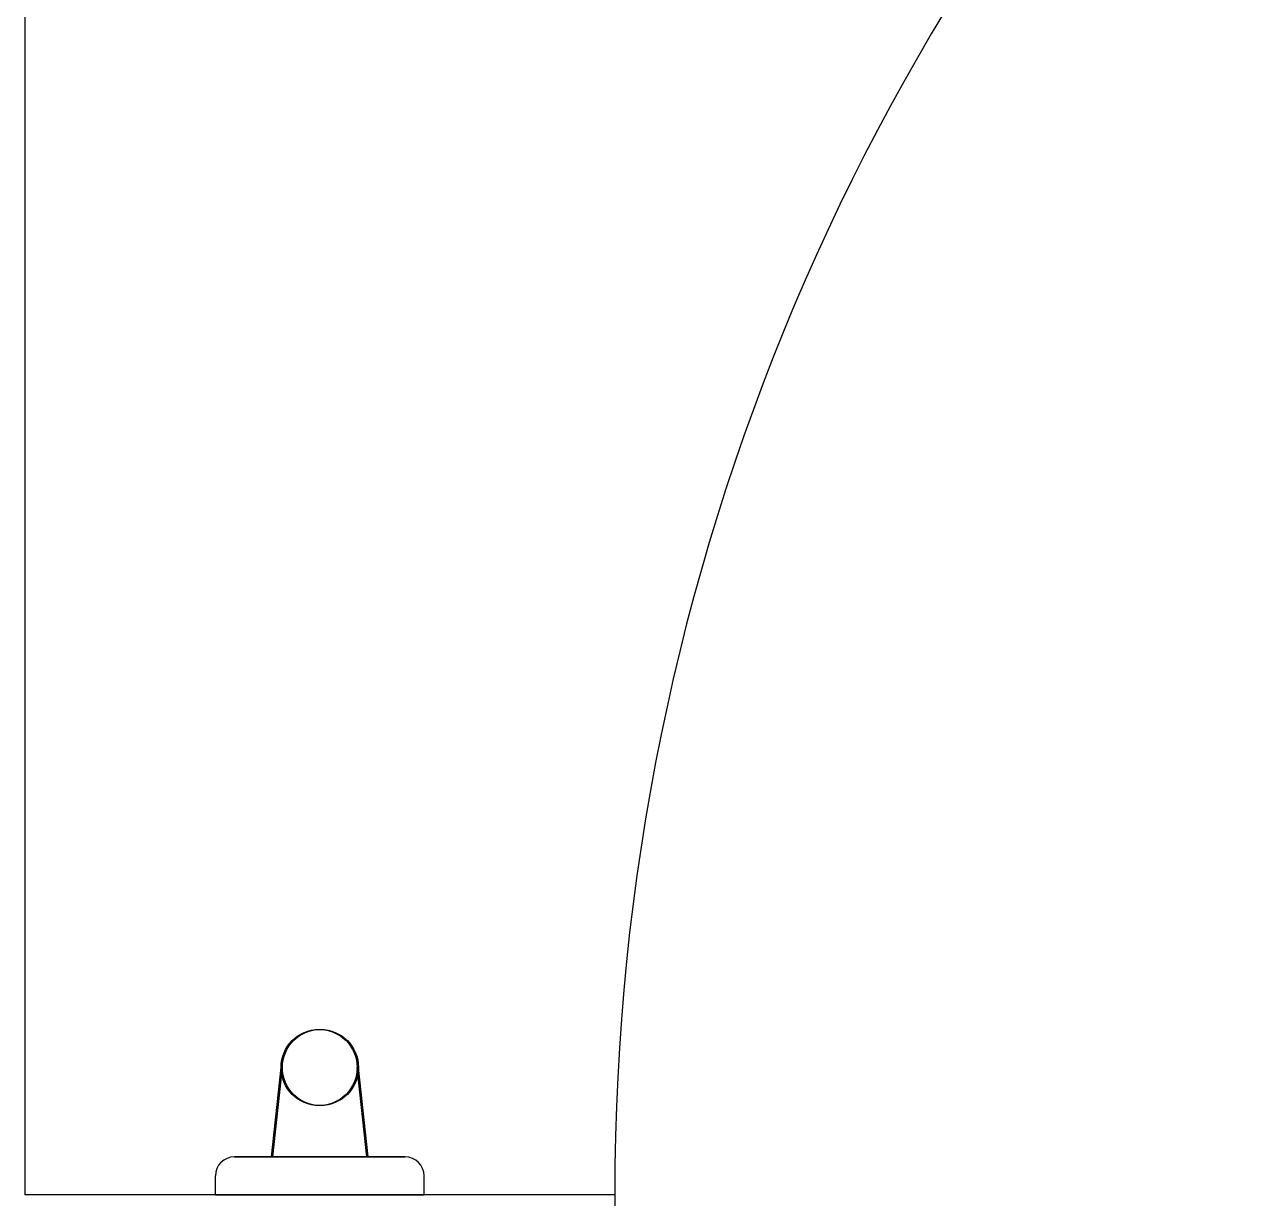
# Model space of a CAD drawing. Header units: millimetres. Extents: x 732 to 1037, y 127 to 299.
# Drawn here: x 737.6826 to 738.0077, y 282.6167 to 282.9248 of the extents above; entities that cross this region are included whole.
import ezdxf

# ---------------------------------------------------------------- set-up
doc = ezdxf.new("R2010")
doc.units = ezdxf.units.MM
doc.layers.add('I-ARQ', color=8, linetype='Continuous')

msp = doc.modelspace()

# ---------------------------------------------------------------- linework, layer by layer
at = {"layer": 'I-ARQ'}
for p, q in [((737.68258, 283.82753), (737.68258, 282.61753)), ((737.74738, 282.62753), (737.74991, 282.65099)), ((737.74773, 282.62753), (737.75026, 282.65099)), ((737.77244, 282.62753), (737.76991, 282.65099)), ((737.77278, 282.62753), (737.77026, 282.65099)), ((737.7825, 282.62753), (737.73767, 282.62753)), ((737.73767, 282.62753), (737.7825, 282.62753)), ((737.73267, 282.61753), (737.73267, 282.62253)), ((737.73267, 282.61753), (737.73267, 282.62253)), ((737.7875, 282.61753), (737.7875, 282.62253)), ((737.7875, 282.61753), (737.7875, 282.62253)), ((737.83759, 282.61891), (737.83759, 282.57753)), ((737.83758, 282.61753), (737.68258, 282.61753)), ((737.7875, 282.61753), (737.73267, 282.61753)), ((737.73267, 282.61753), (737.7875, 282.61753))]:
    msp.add_line(p, q, dxfattribs=at)
for centre in [(737.75991, 282.65099), (737.76026, 282.65099)]:
    msp.add_circle(centre, 0.01, dxfattribs=at)
for centre, radius, start, end in [((738.43758, 282.61753), 0.6, 90, 180), ((737.73767, 282.62253), 0.005, 90, 180), ((737.73767, 282.62253), 0.005, 90, 180), ((737.7825, 282.62253), 0.005, 0, 90), ((737.7825, 282.62253), 0.005, 360, 90)]:
    msp.add_arc(centre, radius, start, end, dxfattribs=at)

doc.saveas('drawing.dxf')
